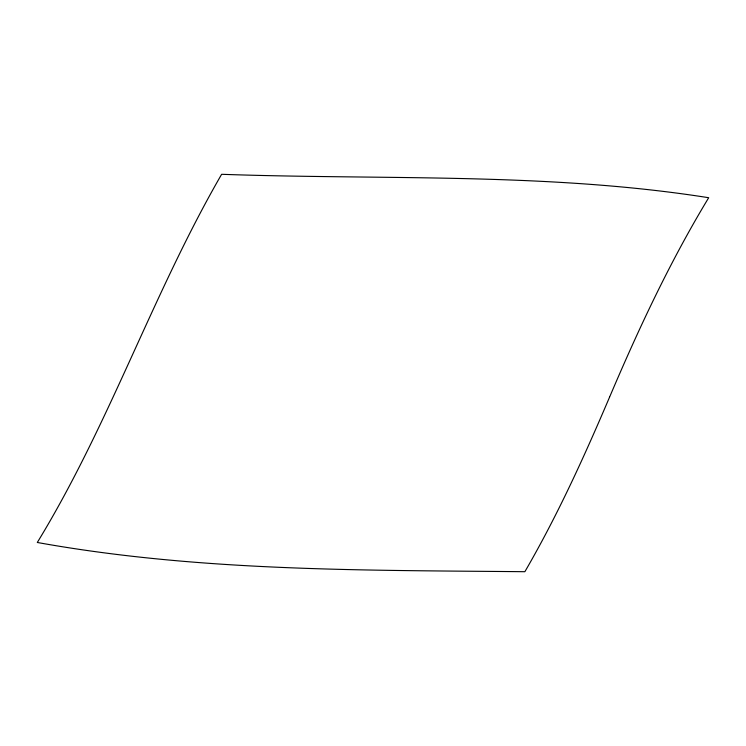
<?xml version="1.0" encoding="UTF-8"?>
<svg xmlns="http://www.w3.org/2000/svg" width="746" height="746" viewBox="0 0 746 746"><rect width="100%" height="100%" fill="white"/><g stroke="black" fill="none" stroke-linecap="round" stroke-linejoin="round"><path stroke-width="1.12" d="M609.547 397.189C584.183 456.692 557.402 515.719 524.867 571.706C362.024 570.14 198.212 571.445 37.3 542.473C109.103 425.024 152.809 293.309 221.627 174.294C384.05 180.066 547.517 172.279 708.7 197.718C670.141 261.314 638.613 328.827 609.547 397.189"/></g></svg>
